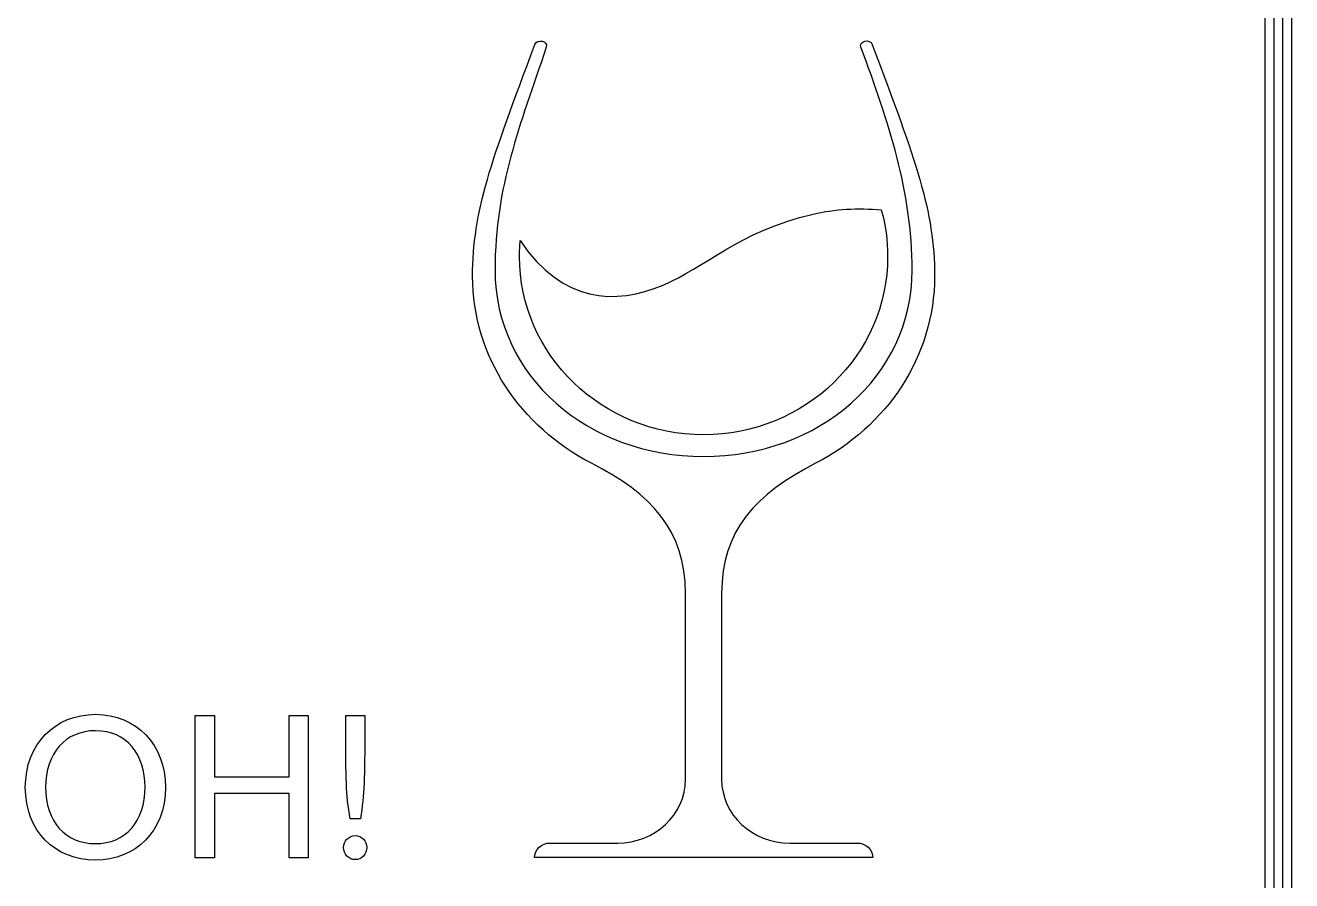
# Model space of a CAD drawing. Header units: millimetres. Extents: x -757 to 1128, y -558 to 127.
# Drawn here: x 410.3 to 594.5, y -65.6 to 58.8 of the extents above; entities that cross this region are included whole.
import ezdxf

# ---------------------------------------------------------------- set-up
doc = ezdxf.new("R2010")
doc.units = ezdxf.units.MM
doc.header["$MEASUREMENT"] = 0
doc.layers.add('Layer 1', color=7, linetype='Continuous')

msp = doc.modelspace()

# ---------------------------------------------------------------- linework, layer by layer
at = {"layer": 'Layer 1', "color": 25}
msp.add_open_spline([(590.6114, 125.0334), (590.6114, 125.0334), (594.5114, 125.0334), (594.5114, 125.0334), (594.5114, 125.0334), (594.5114, 125.0334), (594.5114, -174.9665), (594.5114, -174.9665), (594.5114, -174.9665), (594.5114, -174.9665), (590.6114, -174.9665), (590.6114, -174.9665), (590.6114, -174.9665), (590.6114, -174.9665), (590.6114, 125.0334), (590.6114, 125.0334)], degree=3, knots=[0, 0, 0, 0, 0.2, 0.2, 0.2, 0.2, 0.4, 0.4, 0.4, 0.4, 0.6, 0.6, 0.6, 0.6, 1, 1, 1, 1], dxfattribs=at)
at = {"layer": 'Layer 1', "color": 248}
msp.add_open_spline([(591.9001, 125.0334), (591.9001, 125.0334), (593.2227, 125.0334), (593.2227, 125.0334), (593.2227, 125.0334), (593.2227, 125.0334), (593.2227, -174.9665), (593.2227, -174.9665), (593.2227, -174.9665), (593.2227, -174.9665), (591.9001, -174.9665), (591.9001, -174.9665), (591.9001, -174.9665), (591.9001, -174.9665), (591.9001, 125.0334), (591.9001, 125.0334)], degree=3, knots=[0, 0, 0, 0, 0.2, 0.2, 0.2, 0.2, 0.4, 0.4, 0.4, 0.4, 0.6, 0.6, 0.6, 0.6, 1, 1, 1, 1], dxfattribs=at)
at = {"layer": 'Layer 1', "color": 7}
for points, knots in [([(484.429, 56.0665), (478.0703, 39.0787), (475.3652, 31.848), (475.3652, 22.3238), (475.3652, 22.3238), (475.3652, 10.6232), (482.3478, 0.432), (492.6665, -4.8751), (492.6665, -4.8751), (501.3345, -9.3334), (506.3419, -14.6223), (506.3419, -23.7999), (506.3419, -23.7999), (506.3419, -23.7999), (506.3419, -50.8924), (506.3419, -50.8924), (506.3419, -50.8924), (506.3419, -55.9791), (501.8852, -60.1283), (496.4216, -60.1283), (496.4216, -60.1283), (496.4216, -60.1283), (486.6383, -60.1283), (486.6383, -60.1283), (486.6383, -60.1283), (485.3844, -60.1283), (484.3591, -61.0829), (484.3591, -62.2502), (484.3591, -62.2502), (484.3591, -62.2502), (484.3591, -62.2502), (484.3591, -62.2502), (484.3591, -62.2502), (484.3591, -62.2502), (508.9644, -62.2502), (508.9644, -62.2502), (508.9644, -62.2502), (508.9644, -62.2502), (533.5698, -62.2502), (533.5698, -62.2502), (533.5698, -62.2502), (533.5698, -62.2502), (533.5698, -62.2502), (533.5698, -62.2502), (533.5698, -62.2502), (533.5698, -61.0829), (532.5444, -60.1283), (531.2906, -60.1283), (531.2906, -60.1283), (531.2906, -60.1283), (521.5072, -60.1283), (521.5072, -60.1283), (521.5072, -60.1283), (516.0435, -60.1283), (511.587, -55.9794), (511.587, -50.8924), (511.587, -50.8924), (511.587, -50.8924), (511.587, -23.7999), (511.587, -23.7999), (511.587, -23.7999), (511.587, -14.6221), (516.5944, -9.3334), (525.2624, -4.8751), (525.2624, -4.8751), (535.5811, 0.432), (542.5637, 10.6232), (542.5637, 22.3238), (542.5637, 22.3238), (542.5637, 31.848), (539.8584, 39.0787), (533.4999, 56.0665), (533.4999, 56.0665), (533.1785, 56.9267), (531.5107, 56.5645), (531.8539, 55.635), (531.8539, 55.635), (535.8502, 44.8149), (539.3, 34.745), (539.3, 23.2243), (539.3, 23.2243), (539.3, 7.7185), (525.7184, -3.8987), (508.9644, -3.8987), (508.9644, -3.8987), (492.2105, -3.8987), (478.6289, 7.7185), (478.6289, 23.2243), (478.6289, 23.2243), (478.6289, 35.4986), (482.2804, 44.2308), (486.073, 55.6549), (486.073, 55.6549), (486.3785, 56.5756), (484.7462, 56.9156), (484.429, 56.0665)], [0, 0, 0, 0, 0.04, 0.04, 0.04, 0.04, 0.08, 0.08, 0.08, 0.08, 0.12, 0.12, 0.12, 0.12, 0.16, 0.16, 0.16, 0.16, 0.2, 0.2, 0.2, 0.2, 0.24, 0.24, 0.24, 0.24, 0.28, 0.28, 0.28, 0.28, 0.32, 0.32, 0.32, 0.32, 0.36, 0.36, 0.36, 0.36, 0.4, 0.4, 0.4, 0.4, 0.44, 0.44, 0.44, 0.44, 0.48, 0.48, 0.48, 0.48, 0.52, 0.52, 0.52, 0.52, 0.56, 0.56, 0.56, 0.56, 0.6, 0.6, 0.6, 0.6, 0.64, 0.64, 0.64, 0.64, 0.68, 0.68, 0.68, 0.68, 0.72, 0.72, 0.72, 0.72, 0.76, 0.76, 0.76, 0.76, 0.8, 0.8, 0.8, 0.8, 0.84, 0.84, 0.84, 0.84, 0.88, 0.88, 0.88, 0.88, 0.92, 0.92, 0.92, 0.92, 1, 1, 1, 1]), ([(508.9644, -0.7342), (523.7532, -0.7342), (535.7416, 10.8869), (535.7416, 25.2223), (535.7416, 25.2223), (535.7416, 27.5646), (535.4196, 29.8335), (534.8195, 31.9921), (534.8195, 31.9921), (531.3922, 32.2891), (528.0661, 32.1116), (524.8847, 31.3637), (524.8847, 31.3637), (513.9334, 28.7893), (509.1375, 23.5482), (503.0818, 21.0496), (503.0818, 21.0496), (496.0816, 18.1614), (488.4766, 18.3361), (482.292, 27.5103), (482.292, 27.5103), (482.2242, 26.7562), (482.1873, 25.9935), (482.1873, 25.2223), (482.1873, 25.2223), (482.1873, 10.8869), (494.1756, -0.7342), (508.9644, -0.7342)], [0, 0, 0, 0, 0.125, 0.125, 0.125, 0.125, 0.25, 0.25, 0.25, 0.25, 0.375, 0.375, 0.375, 0.375, 0.5, 0.5, 0.5, 0.5, 0.625, 0.625, 0.625, 0.625, 0.75, 0.75, 0.75, 0.75, 1, 1, 1, 1]), ([(420.5091, -62.6046), (426.2883, -62.6046), (430.6856, -58.4586), (430.6856, -52.0198), (430.6856, -52.0198), (430.6856, -45.8323), (426.4768, -41.4036), (420.5091, -41.4036), (420.5091, -41.4036), (414.6043, -41.4036), (410.3013, -45.7381), (410.3013, -52.0198), (410.3013, -52.0198), (410.3013, -58.4272), (414.6357, -62.6046), (420.5091, -62.6046)], [0, 0, 0, 0, 0.2, 0.2, 0.2, 0.2, 0.4, 0.4, 0.4, 0.4, 0.6, 0.6, 0.6, 0.6, 1, 1, 1, 1]), ([(435.02, -62.2905), (435.02, -62.2905), (437.8154, -62.2905), (437.8154, -62.2905), (437.8154, -62.2905), (437.8154, -62.2905), (437.8154, -52.8993), (437.8154, -52.8993), (437.8154, -52.8993), (437.8154, -52.8993), (448.6829, -52.8993), (448.6829, -52.8993), (448.6829, -52.8993), (448.6829, -52.8993), (448.6829, -62.2905), (448.6829, -62.2905), (448.6829, -62.2905), (448.6829, -62.2905), (451.4468, -62.2905), (451.4468, -62.2905), (451.4468, -62.2905), (451.4468, -62.2905), (451.4468, -41.5921), (451.4468, -41.5921), (451.4468, -41.5921), (451.4468, -41.5921), (448.6829, -41.5921), (448.6829, -41.5921), (448.6829, -41.5921), (448.6829, -41.5921), (448.6829, -50.5122), (448.6829, -50.5122), (448.6829, -50.5122), (448.6829, -50.5122), (437.8154, -50.5122), (437.8154, -50.5122), (437.8154, -50.5122), (437.8154, -50.5122), (437.8154, -41.5921), (437.8154, -41.5921), (437.8154, -41.5921), (437.8154, -41.5921), (435.02, -41.5921), (435.02, -41.5921), (435.02, -41.5921), (435.02, -41.5921), (435.02, -62.2905), (435.02, -62.2905)], [0, 0, 0, 0, 0.07692308, 0.07692308, 0.07692308, 0.07692308, 0.15384615, 0.15384615, 0.15384615, 0.15384615, 0.23076923, 0.23076923, 0.23076923, 0.23076923, 0.30769231, 0.30769231, 0.30769231, 0.30769231, 0.38461538, 0.38461538, 0.38461538, 0.38461538, 0.46153846, 0.46153846, 0.46153846, 0.46153846, 0.53846154, 0.53846154, 0.53846154, 0.53846154, 0.61538462, 0.61538462, 0.61538462, 0.61538462, 0.69230769, 0.69230769, 0.69230769, 0.69230769, 0.76923077, 0.76923077, 0.76923077, 0.76923077, 0.84615385, 0.84615385, 0.84615385, 0.84615385, 1, 1, 1, 1]), ([(457.5402, -56.6055), (457.5402, -56.6055), (459.0478, -56.6055), (459.0478, -56.6055), (459.0478, -56.6055), (459.6131, -52.8679), (459.676, -51.0147), (459.676, -43.194), (459.676, -43.194), (459.676, -43.194), (459.676, -41.5921), (459.676, -41.5921), (459.676, -41.5921), (459.676, -41.5921), (456.912, -41.5921), (456.912, -41.5921), (456.912, -41.5921), (456.912, -41.5921), (456.912, -43.1625), (456.912, -43.1625), (456.912, -43.1625), (456.912, -50.9833), (456.9434, -52.8679), (457.5402, -56.6055)], [0, 0, 0, 0, 0.14285714, 0.14285714, 0.14285714, 0.14285714, 0.28571429, 0.28571429, 0.28571429, 0.28571429, 0.42857143, 0.42857143, 0.42857143, 0.42857143, 0.57142857, 0.57142857, 0.57142857, 0.57142857, 0.71428571, 0.71428571, 0.71428571, 0.71428571, 1, 1, 1, 1]), ([(420.5091, -60.2175), (416.1433, -60.2175), (413.2537, -57.0138), (413.2537, -52.0198), (413.2537, -52.0198), (413.2537, -47.0572), (416.1433, -43.7907), (420.5091, -43.7907), (420.5091, -43.7907), (425.0948, -43.7907), (427.7331, -47.2771), (427.7331, -52.0198), (427.7331, -52.0198), (427.7331, -57.0138), (424.8435, -60.2175), (420.5091, -60.2175)], [0, 0, 0, 0, 0.2, 0.2, 0.2, 0.2, 0.4, 0.4, 0.4, 0.4, 0.6, 0.6, 0.6, 0.6, 1, 1, 1, 1]), ([(458.294, -62.5418), (459.2362, -62.5418), (459.9586, -61.7566), (459.9586, -60.7829), (459.9586, -60.7829), (459.9586, -59.8406), (459.2362, -59.0554), (458.294, -59.0554), (458.294, -59.0554), (457.3517, -59.0554), (456.5979, -59.8406), (456.5979, -60.7829), (456.5979, -60.7829), (456.5979, -61.7566), (457.3517, -62.5418), (458.294, -62.5418)], [0, 0, 0, 0, 0.2, 0.2, 0.2, 0.2, 0.4, 0.4, 0.4, 0.4, 0.6, 0.6, 0.6, 0.6, 1, 1, 1, 1])]:
    msp.add_open_spline(points, degree=3, knots=knots, dxfattribs=at)

doc.saveas('drawing.dxf')
